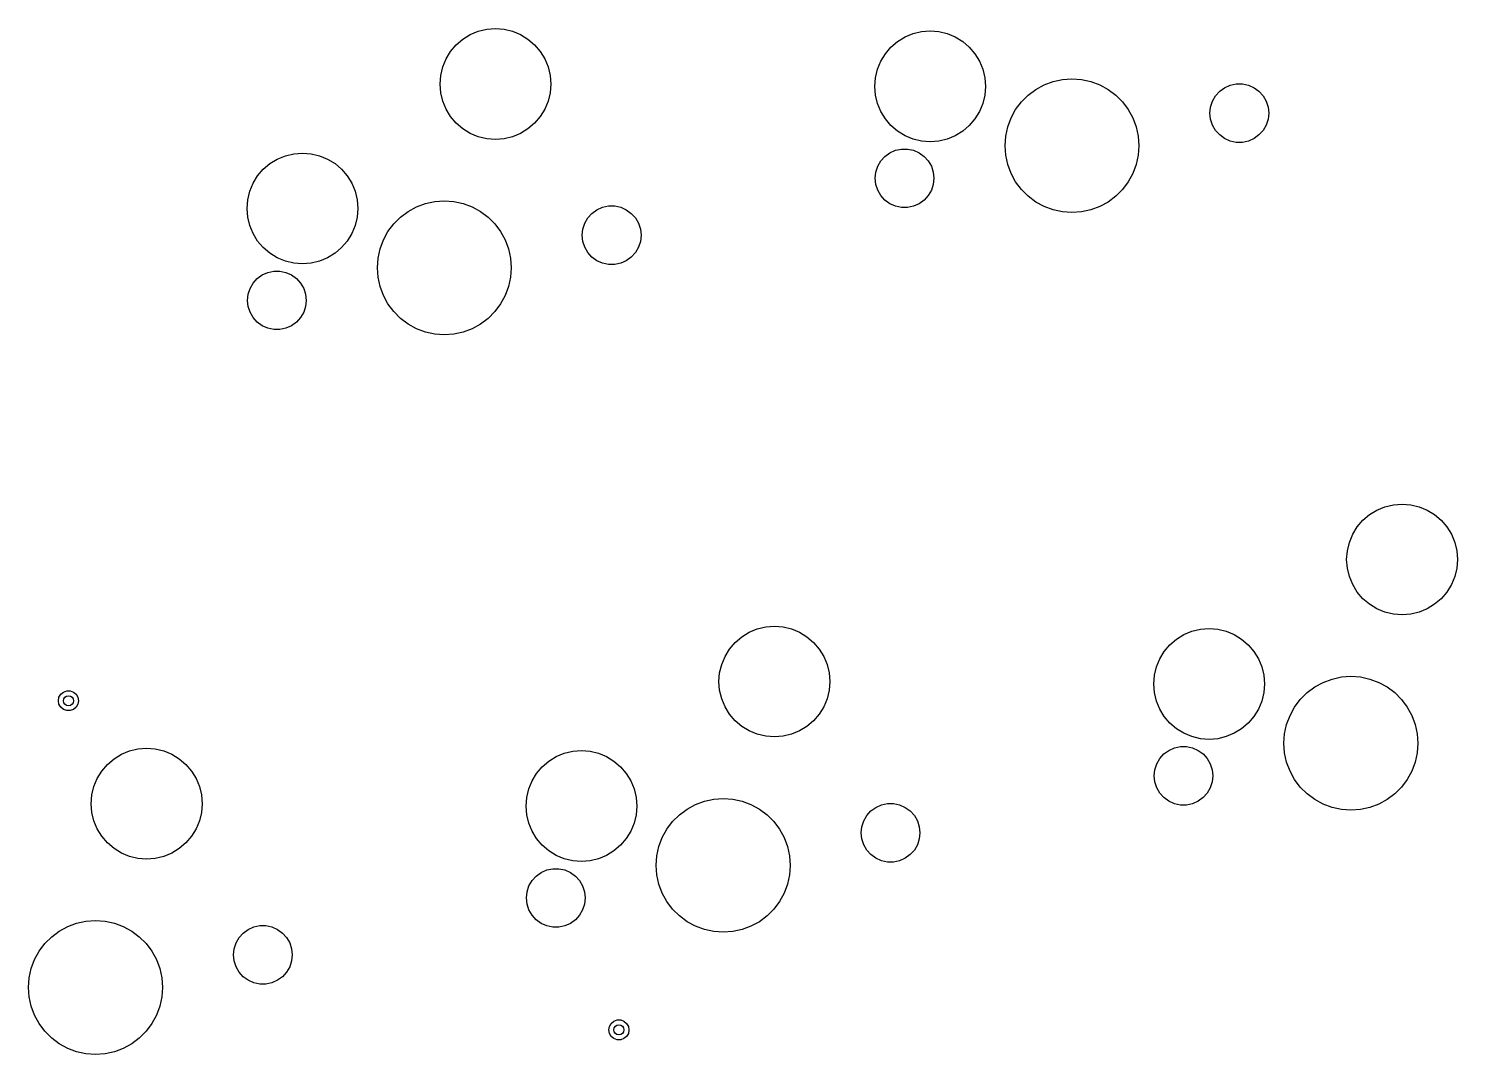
# Model space of a CAD drawing. Extents: x 101 to 518, y -308 to -134.
# Drawn here: x 303.42 to 345.99, y -244.03 to -213.48 of the extents above; entities that cross this region are included whole.
import ezdxf

# ---------------------------------------------------------------- set-up
doc = ezdxf.new("R2010")
doc.units = 0
doc.layers.add('BLACK', color=7, linetype='CONTINUOUS')

msp = doc.modelspace()

# ---------------------------------------------------------------- linework, layer by layer
at = {"layer": 'BLACK', "linetype": 'CONTINUOUS'}
for p, q in [((316.360298, -213.799904), (316.58106, -213.664621)), ((316.58106, -213.664621), (316.820266, -213.565539)), ((316.820266, -213.565539), (317.072027, -213.505096)), ((317.072027, -213.505096), (317.330144, -213.484782)), ((317.330144, -213.484782), (317.588261, -213.505096)), ((317.588261, -213.505096), (317.840022, -213.565539)), ((317.840022, -213.565539), (318.079228, -213.664621)), ((318.079228, -213.664621), (318.29999, -213.799904)), ((329.532381, -213.734679), (329.771587, -213.635597)), ((329.771587, -213.635597), (330.023348, -213.575154)), ((330.023348, -213.575154), (330.281465, -213.55484)), ((330.281465, -213.55484), (330.539582, -213.575154)), ((330.539582, -213.575154), (330.791343, -213.635597)), ((330.791343, -213.635597), (331.030549, -213.734679)), ((315.995266, -214.164936), (316.163418, -213.968056)), ((316.163418, -213.968056), (316.360298, -213.799904)), ((318.29999, -213.799904), (318.49687, -213.968056)), ((318.49687, -213.968056), (318.665022, -214.164936)), ((328.946587, -214.234994), (329.114739, -214.038114)), ((329.114739, -214.038114), (329.311619, -213.869962)), ((329.311619, -213.869962), (329.532381, -213.734679)), ((331.030549, -213.734679), (331.251311, -213.869962)), ((331.251311, -213.869962), (331.448191, -214.038114)), ((331.448191, -214.038114), (331.616343, -214.234994)), ((315.760901, -214.624904), (315.859983, -214.385698)), ((315.859983, -214.385698), (315.995266, -214.164936)), ((318.665022, -214.164936), (318.800305, -214.385698)), ((318.800305, -214.385698), (318.899387, -214.624904)), ((328.712222, -214.694962), (328.811304, -214.455756)), ((328.811304, -214.455756), (328.946587, -214.234994)), ((331.616343, -214.234994), (331.751626, -214.455756)), ((331.751626, -214.455756), (331.850708, -214.694962)), ((315.680144, -215.134782), (315.700458, -214.876665)), ((315.700458, -214.876665), (315.760901, -214.624904)), ((318.899387, -214.624904), (318.95983, -214.876665)), ((318.95983, -214.876665), (318.980144, -215.134782)), ((328.631465, -215.20484), (328.651779, -214.946723)), ((328.651779, -214.946723), (328.712222, -214.694962)), ((331.850708, -214.694962), (331.911151, -214.946723)), ((331.911151, -214.946723), (331.931465, -215.20484)), ((315.700458, -215.392899), (315.680144, -215.134782)), ((315.760901, -215.64466), (315.700458, -215.392899)), ((318.95983, -215.392899), (318.899387, -215.64466)), ((318.980144, -215.134782), (318.95983, -215.392899)), ((328.651779, -215.462957), (328.631465, -215.20484)), ((331.931465, -215.20484), (331.911151, -215.462957)), ((333.200392, -215.464302), (333.428135, -215.293816)), ((333.428135, -215.293816), (333.677823, -215.157476)), ((333.677823, -215.157476), (333.944372, -215.058058)), ((333.944372, -215.058058), (334.222357, -214.997586)), ((334.222357, -214.997586), (334.506119, -214.977291)), ((334.506119, -214.977291), (334.789881, -214.997586)), ((334.789881, -214.997586), (335.067866, -215.058058)), ((335.067866, -215.058058), (335.334415, -215.157476)), ((335.334415, -215.157476), (335.584103, -215.293816)), ((335.584103, -215.293816), (335.811846, -215.464302)), ((338.784895, -215.487569), (338.907296, -215.351629)), ((338.907296, -215.351629), (339.055285, -215.244109)), ((339.055285, -215.244109), (339.222395, -215.169707)), ((339.222395, -215.169707), (339.401323, -215.131674)), ((339.401323, -215.131674), (339.584247, -215.131674)), ((339.584247, -215.131674), (339.763175, -215.169707)), ((339.763175, -215.169707), (339.930285, -215.244109)), ((339.930285, -215.244109), (340.078274, -215.351629)), ((340.078274, -215.351629), (340.200675, -215.487569)), ((315.859983, -215.883866), (315.760901, -215.64466)), ((318.899387, -215.64466), (318.800305, -215.883866)), ((328.712222, -215.714718), (328.651779, -215.462957)), ((328.811304, -215.953924), (328.712222, -215.714718)), ((331.850708, -215.714718), (331.751626, -215.953924)), ((331.911151, -215.462957), (331.850708, -215.714718)), ((332.828744, -215.893207), (332.99923, -215.665464)), ((332.99923, -215.665464), (333.200392, -215.464302)), ((335.811846, -215.464302), (336.013008, -215.665464)), ((336.013008, -215.665464), (336.183494, -215.893207)), ((338.636906, -215.819958), (338.693433, -215.645986)), ((338.693433, -215.645986), (338.784895, -215.487569)), ((340.200675, -215.487569), (340.292137, -215.645986)), ((340.292137, -215.645986), (340.348664, -215.819958)), ((315.995266, -216.104628), (315.859983, -215.883866)), ((316.163418, -216.301508), (315.995266, -216.104628)), ((318.665022, -216.104628), (318.49687, -216.301508)), ((318.800305, -215.883866), (318.665022, -216.104628)), ((328.946587, -216.174686), (328.811304, -215.953924)), ((329.114739, -216.371566), (328.946587, -216.174686)), ((331.616343, -216.174686), (331.448191, -216.371566)), ((331.751626, -215.953924), (331.616343, -216.174686)), ((332.592986, -216.409444), (332.692404, -216.142895)), ((332.692404, -216.142895), (332.828744, -215.893207)), ((336.183494, -215.893207), (336.319834, -216.142895)), ((336.319834, -216.142895), (336.419252, -216.409444)), ((338.617785, -216.001881), (338.636906, -215.819958)), ((338.636906, -216.183804), (338.617785, -216.001881)), ((338.693433, -216.357776), (338.636906, -216.183804)), ((340.348664, -216.183804), (340.292137, -216.357776)), ((340.348664, -215.819958), (340.367785, -216.001881)), ((340.367785, -216.001881), (340.348664, -216.183804)), ((316.360298, -216.46966), (316.163418, -216.301508)), ((316.58106, -216.604943), (316.360298, -216.46966)), ((316.820266, -216.704025), (316.58106, -216.604943)), ((318.079228, -216.604943), (317.840022, -216.704025)), ((318.29999, -216.46966), (318.079228, -216.604943)), ((318.49687, -216.301508), (318.29999, -216.46966)), ((329.311619, -216.539718), (329.114739, -216.371566)), ((329.532381, -216.675001), (329.311619, -216.539718)), ((331.251311, -216.539718), (331.030549, -216.675001)), ((331.448191, -216.371566), (331.251311, -216.539718)), ((332.532514, -216.687429), (332.592986, -216.409444)), ((336.419252, -216.409444), (336.479724, -216.687429)), ((338.784895, -216.516193), (338.693433, -216.357776)), ((338.907296, -216.652133), (338.784895, -216.516193)), ((339.055285, -216.759653), (338.907296, -216.652133)), ((340.078274, -216.652133), (339.930285, -216.759653)), ((340.200675, -216.516193), (340.078274, -216.652133)), ((340.292137, -216.357776), (340.200675, -216.516193)), ((317.072027, -216.764468), (316.820266, -216.704025)), ((317.330144, -216.784782), (317.072027, -216.764468)), ((317.588261, -216.764468), (317.330144, -216.784782)), ((317.840022, -216.704025), (317.588261, -216.764468)), ((329.249063, -217.108327), (329.427991, -217.070294)), ((329.427991, -217.070294), (329.610915, -217.070294)), ((329.771587, -216.774083), (329.532381, -216.675001)), ((329.610915, -217.070294), (329.789843, -217.108327)), ((330.023348, -216.834526), (329.771587, -216.774083)), ((330.281465, -216.85484), (330.023348, -216.834526)), ((330.539582, -216.834526), (330.281465, -216.85484)), ((330.791343, -216.774083), (330.539582, -216.834526)), ((331.030549, -216.675001), (330.791343, -216.774083)), ((332.512219, -216.971191), (332.532514, -216.687429)), ((332.532514, -217.254953), (332.512219, -216.971191)), ((336.479724, -216.687429), (336.500019, -216.971191)), ((336.500019, -216.971191), (336.479724, -217.254953)), ((339.222395, -216.834055), (339.055285, -216.759653)), ((339.401323, -216.872088), (339.222395, -216.834055)), ((339.584247, -216.872088), (339.401323, -216.872088)), ((339.763175, -216.834055), (339.584247, -216.872088)), ((339.930285, -216.759653), (339.763175, -216.834055)), ((310.414741, -217.673026), (310.611621, -217.504874)), ((310.611621, -217.504874), (310.832383, -217.369591)), ((310.832383, -217.369591), (311.071589, -217.270509)), ((311.071589, -217.270509), (311.32335, -217.210066)), ((311.32335, -217.210066), (311.581467, -217.189752)), ((311.581467, -217.189752), (311.839584, -217.210066)), ((311.839584, -217.210066), (312.091345, -217.270509)), ((312.091345, -217.270509), (312.330551, -217.369591)), ((312.330551, -217.369591), (312.551313, -217.504874)), ((312.551313, -217.504874), (312.748193, -217.673026)), ((328.720101, -217.584606), (328.811563, -217.426189)), ((328.811563, -217.426189), (328.933964, -217.290249)), ((328.933964, -217.290249), (329.081953, -217.182729)), ((329.081953, -217.182729), (329.249063, -217.108327)), ((329.789843, -217.108327), (329.956953, -217.182729)), ((329.956953, -217.182729), (330.104942, -217.290249)), ((330.104942, -217.290249), (330.227343, -217.426189)), ((330.227343, -217.426189), (330.318805, -217.584606)), ((332.592986, -217.532938), (332.532514, -217.254953)), ((336.479724, -217.254953), (336.419252, -217.532938)), ((310.111306, -218.090668), (310.246589, -217.869906)), ((310.246589, -217.869906), (310.414741, -217.673026)), ((312.748193, -217.673026), (312.916345, -217.869906)), ((312.916345, -217.869906), (313.051628, -218.090668)), ((328.644453, -217.940501), (328.663574, -217.758578)), ((328.663574, -218.122424), (328.644453, -217.940501)), ((328.663574, -217.758578), (328.720101, -217.584606)), ((330.318805, -217.584606), (330.375332, -217.758578)), ((330.375332, -217.758578), (330.394453, -217.940501)), ((330.394453, -217.940501), (330.375332, -218.122424)), ((332.692404, -217.799487), (332.592986, -217.532938)), ((332.828744, -218.049175), (332.692404, -217.799487)), ((336.319834, -217.799487), (336.183494, -218.049175)), ((336.419252, -217.532938), (336.319834, -217.799487)), ((309.951781, -218.581635), (310.012224, -218.329874)), ((310.012224, -218.329874), (310.111306, -218.090668)), ((313.051628, -218.090668), (313.15071, -218.329874)), ((313.15071, -218.329874), (313.211153, -218.581635)), ((328.720101, -218.296396), (328.663574, -218.122424)), ((328.811563, -218.454813), (328.720101, -218.296396)), ((330.318805, -218.296396), (330.227343, -218.454813)), ((330.375332, -218.122424), (330.318805, -218.296396)), ((332.99923, -218.276918), (332.828744, -218.049175)), ((333.200392, -218.47808), (332.99923, -218.276918)), ((336.013008, -218.276918), (335.811846, -218.47808)), ((336.183494, -218.049175), (336.013008, -218.276918)), ((309.931467, -218.839752), (309.951781, -218.581635)), ((313.211153, -218.581635), (313.231467, -218.839752)), ((314.728137, -218.928728), (314.977825, -218.792388)), ((314.977825, -218.792388), (315.244374, -218.69297)), ((315.244374, -218.69297), (315.522359, -218.632498)), ((315.522359, -218.632498), (315.806121, -218.612203)), ((315.806121, -218.612203), (316.089883, -218.632498)), ((316.089883, -218.632498), (316.367868, -218.69297)), ((316.367868, -218.69297), (316.634417, -218.792388)), ((316.634417, -218.792388), (316.884105, -218.928728)), ((320.522397, -218.804619), (320.701325, -218.766586)), ((320.701325, -218.766586), (320.884249, -218.766586)), ((320.884249, -218.766586), (321.063177, -218.804619)), ((328.933964, -218.590753), (328.811563, -218.454813)), ((329.081953, -218.698273), (328.933964, -218.590753)), ((329.249063, -218.772675), (329.081953, -218.698273)), ((329.427991, -218.810708), (329.249063, -218.772675)), ((329.789843, -218.772675), (329.610915, -218.810708)), ((329.956953, -218.698273), (329.789843, -218.772675)), ((330.104942, -218.590753), (329.956953, -218.698273)), ((330.227343, -218.454813), (330.104942, -218.590753)), ((333.428135, -218.648566), (333.200392, -218.47808)), ((333.677823, -218.784906), (333.428135, -218.648566)), ((333.944372, -218.884324), (333.677823, -218.784906)), ((335.334415, -218.784906), (335.067866, -218.884324)), ((335.584103, -218.648566), (335.334415, -218.784906)), ((335.811846, -218.47808), (335.584103, -218.648566)), ((309.951781, -219.097869), (309.931467, -218.839752)), ((310.012224, -219.34963), (309.951781, -219.097869)), ((313.211153, -219.097869), (313.15071, -219.34963)), ((313.231467, -218.839752), (313.211153, -219.097869)), ((314.299232, -219.300376), (314.500394, -219.099214)), ((314.500394, -219.099214), (314.728137, -218.928728)), ((316.884105, -218.928728), (317.111848, -219.099214)), ((317.111848, -219.099214), (317.31301, -219.300376)), ((319.993435, -219.280898), (320.084897, -219.122481)), ((320.084897, -219.122481), (320.207298, -218.986541)), ((320.207298, -218.986541), (320.355287, -218.879021)), ((320.355287, -218.879021), (320.522397, -218.804619)), ((321.063177, -218.804619), (321.230287, -218.879021)), ((321.230287, -218.879021), (321.378276, -218.986541)), ((321.378276, -218.986541), (321.500677, -219.122481)), ((321.500677, -219.122481), (321.592139, -219.280898)), ((329.610915, -218.810708), (329.427991, -218.810708)), ((334.222357, -218.944796), (333.944372, -218.884324)), ((334.506119, -218.965091), (334.222357, -218.944796)), ((334.789881, -218.944796), (334.506119, -218.965091)), ((335.067866, -218.884324), (334.789881, -218.944796)), ((310.111306, -219.588836), (310.012224, -219.34963)), ((310.246589, -219.809598), (310.111306, -219.588836)), ((313.051628, -219.588836), (312.916345, -219.809598)), ((313.15071, -219.34963), (313.051628, -219.588836)), ((313.992406, -219.777807), (314.128746, -219.528119)), ((314.128746, -219.528119), (314.299232, -219.300376)), ((317.31301, -219.300376), (317.483496, -219.528119)), ((317.483496, -219.528119), (317.619836, -219.777807)), ((319.917787, -219.636793), (319.936908, -219.45487)), ((319.936908, -219.818716), (319.917787, -219.636793)), ((319.936908, -219.45487), (319.993435, -219.280898)), ((321.592139, -219.280898), (321.648666, -219.45487)), ((321.648666, -219.45487), (321.667787, -219.636793)), ((321.667787, -219.636793), (321.648666, -219.818716)), ((310.414741, -220.006478), (310.246589, -219.809598)), ((310.611621, -220.17463), (310.414741, -220.006478)), ((312.748193, -220.006478), (312.551313, -220.17463)), ((312.916345, -219.809598), (312.748193, -220.006478)), ((313.832516, -220.322341), (313.892988, -220.044356)), ((313.892988, -220.044356), (313.992406, -219.777807)), ((317.619836, -219.777807), (317.719254, -220.044356)), ((317.719254, -220.044356), (317.779726, -220.322341)), ((319.993435, -219.992688), (319.936908, -219.818716)), ((320.084897, -220.151105), (319.993435, -219.992688)), ((321.592139, -219.992688), (321.500677, -220.151105)), ((321.648666, -219.818716), (321.592139, -219.992688)), ((310.832383, -220.309913), (310.611621, -220.17463)), ((311.071589, -220.408995), (310.832383, -220.309913)), ((311.32335, -220.469438), (311.071589, -220.408995)), ((311.581467, -220.489752), (311.32335, -220.469438)), ((311.839584, -220.469438), (311.581467, -220.489752)), ((312.091345, -220.408995), (311.839584, -220.469438)), ((312.330551, -220.309913), (312.091345, -220.408995)), ((312.551313, -220.17463), (312.330551, -220.309913)), ((313.812221, -220.606103), (313.832516, -220.322341)), ((317.779726, -220.322341), (317.800021, -220.606103)), ((320.207298, -220.287045), (320.084897, -220.151105)), ((320.355287, -220.394565), (320.207298, -220.287045)), ((320.522397, -220.468967), (320.355287, -220.394565)), ((320.701325, -220.507), (320.522397, -220.468967)), ((321.063177, -220.468967), (320.884249, -220.507)), ((321.230287, -220.394565), (321.063177, -220.468967)), ((321.378276, -220.287045), (321.230287, -220.394565)), ((321.500677, -220.151105), (321.378276, -220.287045)), ((310.111565, -221.061101), (310.233966, -220.925161)), ((310.233966, -220.925161), (310.381955, -220.817641)), ((310.381955, -220.817641), (310.549065, -220.743239)), ((310.549065, -220.743239), (310.727993, -220.705206)), ((310.727993, -220.705206), (310.910917, -220.705206)), ((310.910917, -220.705206), (311.089845, -220.743239)), ((311.089845, -220.743239), (311.256955, -220.817641)), ((311.256955, -220.817641), (311.404944, -220.925161)), ((311.404944, -220.925161), (311.527345, -221.061101)), ((313.832516, -220.889865), (313.812221, -220.606103)), ((313.892988, -221.16785), (313.832516, -220.889865)), ((317.779726, -220.889865), (317.719254, -221.16785)), ((317.800021, -220.606103), (317.779726, -220.889865)), ((320.884249, -220.507), (320.701325, -220.507)), ((309.963576, -221.39349), (310.020103, -221.219518)), ((310.020103, -221.219518), (310.111565, -221.061101)), ((311.527345, -221.061101), (311.618807, -221.219518)), ((311.618807, -221.219518), (311.675334, -221.39349)), ((313.992406, -221.434399), (313.892988, -221.16785)), ((317.719254, -221.16785), (317.619836, -221.434399)), ((309.944455, -221.575413), (309.963576, -221.39349)), ((309.963576, -221.757336), (309.944455, -221.575413)), ((310.020103, -221.931308), (309.963576, -221.757336)), ((311.675334, -221.757336), (311.618807, -221.931308)), ((311.675334, -221.39349), (311.694455, -221.575413)), ((311.694455, -221.575413), (311.675334, -221.757336)), ((314.128746, -221.684087), (313.992406, -221.434399)), ((314.299232, -221.91183), (314.128746, -221.684087)), ((317.483496, -221.684087), (317.31301, -221.91183)), ((317.619836, -221.434399), (317.483496, -221.684087)), ((310.111565, -222.089725), (310.020103, -221.931308)), ((310.233966, -222.225665), (310.111565, -222.089725)), ((311.527345, -222.089725), (311.404944, -222.225665)), ((311.618807, -221.931308), (311.527345, -222.089725)), ((314.500394, -222.112992), (314.299232, -221.91183)), ((314.728137, -222.283478), (314.500394, -222.112992)), ((317.111848, -222.112992), (316.884105, -222.283478)), ((317.31301, -221.91183), (317.111848, -222.112992)), ((310.381955, -222.333185), (310.233966, -222.225665)), ((310.549065, -222.407587), (310.381955, -222.333185)), ((310.727993, -222.44562), (310.549065, -222.407587)), ((310.910917, -222.44562), (310.727993, -222.44562)), ((311.089845, -222.407587), (310.910917, -222.44562)), ((311.256955, -222.333185), (311.089845, -222.407587)), ((311.404944, -222.225665), (311.256955, -222.333185)), ((314.977825, -222.419818), (314.728137, -222.283478)), ((315.244374, -222.519236), (314.977825, -222.419818)), ((315.522359, -222.579708), (315.244374, -222.519236)), ((315.806121, -222.600003), (315.522359, -222.579708)), ((316.089883, -222.579708), (315.806121, -222.600003)), ((316.367868, -222.519236), (316.089883, -222.579708)), ((316.634417, -222.419818), (316.367868, -222.519236)), ((316.884105, -222.283478), (316.634417, -222.419818)), ((343.590968, -227.820979), (343.830174, -227.721897)), ((343.830174, -227.721897), (344.081935, -227.661454)), ((344.081935, -227.661454), (344.340052, -227.64114)), ((344.340052, -227.64114), (344.598169, -227.661454)), ((344.598169, -227.661454), (344.84993, -227.721897)), ((344.84993, -227.721897), (345.089136, -227.820979)), ((343.005174, -228.321294), (343.173326, -228.124414)), ((343.173326, -228.124414), (343.370206, -227.956262)), ((343.370206, -227.956262), (343.590968, -227.820979)), ((345.089136, -227.820979), (345.309898, -227.956262)), ((345.309898, -227.956262), (345.506778, -228.124414)), ((345.506778, -228.124414), (345.67493, -228.321294)), ((342.770809, -228.781262), (342.869891, -228.542056)), ((342.869891, -228.542056), (343.005174, -228.321294)), ((345.67493, -228.321294), (345.810213, -228.542056)), ((345.810213, -228.542056), (345.909295, -228.781262)), ((342.710366, -229.033023), (342.770809, -228.781262)), ((345.909295, -228.781262), (345.969738, -229.033023)), ((342.690052, -229.29114), (342.710366, -229.033023)), ((342.710366, -229.549257), (342.690052, -229.29114)), ((345.969738, -229.033023), (345.990052, -229.29114)), ((345.990052, -229.29114), (345.969738, -229.549257)), ((342.770809, -229.801018), (342.710366, -229.549257)), ((342.869891, -230.040224), (342.770809, -229.801018)), ((345.909295, -229.801018), (345.810213, -230.040224)), ((345.969738, -229.549257), (345.909295, -229.801018)), ((343.005174, -230.260986), (342.869891, -230.040224)), ((343.173326, -230.457866), (343.005174, -230.260986)), ((345.67493, -230.260986), (345.506778, -230.457866)), ((345.810213, -230.040224), (345.67493, -230.260986)), ((343.370206, -230.626018), (343.173326, -230.457866)), ((343.590968, -230.761301), (343.370206, -230.626018)), ((345.309898, -230.626018), (345.089136, -230.761301)), ((345.506778, -230.457866), (345.309898, -230.626018)), ((343.830174, -230.860383), (343.590968, -230.761301)), ((344.081935, -230.920826), (343.830174, -230.860383)), ((344.340052, -230.94114), (344.081935, -230.920826)), ((344.598169, -230.920826), (344.340052, -230.94114)), ((344.84993, -230.860383), (344.598169, -230.920826)), ((345.089136, -230.761301), (344.84993, -230.860383)), ((324.670209, -231.591174), (324.890971, -231.455891)), ((324.890971, -231.455891), (325.130177, -231.356809)), ((325.130177, -231.356809), (325.381938, -231.296366)), ((325.381938, -231.296366), (325.640055, -231.276052)), ((325.640055, -231.276052), (325.898172, -231.296366)), ((325.898172, -231.296366), (326.149933, -231.356809)), ((326.149933, -231.356809), (326.389139, -231.455891)), ((326.389139, -231.455891), (326.609901, -231.591174)), ((337.621529, -231.661232), (337.842291, -231.525949)), ((337.842291, -231.525949), (338.081497, -231.426867)), ((338.081497, -231.426867), (338.333258, -231.366424)), ((338.333258, -231.366424), (338.591375, -231.34611)), ((338.591375, -231.34611), (338.849492, -231.366424)), ((338.849492, -231.366424), (339.101253, -231.426867)), ((339.101253, -231.426867), (339.340459, -231.525949)), ((339.340459, -231.525949), (339.561221, -231.661232)), ((324.169894, -232.176968), (324.305177, -231.956206)), ((324.305177, -231.956206), (324.473329, -231.759326)), ((324.473329, -231.759326), (324.670209, -231.591174)), ((326.609901, -231.591174), (326.806781, -231.759326)), ((326.806781, -231.759326), (326.974933, -231.956206)), ((326.974933, -231.956206), (327.110216, -232.176968)), ((337.256497, -232.026264), (337.424649, -231.829384)), ((337.424649, -231.829384), (337.621529, -231.661232)), ((339.561221, -231.661232), (339.758101, -231.829384)), ((339.758101, -231.829384), (339.926253, -232.026264)), ((324.010369, -232.667935), (324.070812, -232.416174)), ((324.070812, -232.416174), (324.169894, -232.176968)), ((327.110216, -232.176968), (327.209298, -232.416174)), ((327.209298, -232.416174), (327.269741, -232.667935)), ((337.022132, -232.486232), (337.121214, -232.247026)), ((337.121214, -232.247026), (337.256497, -232.026264)), ((339.926253, -232.026264), (340.061536, -232.247026)), ((340.061536, -232.247026), (340.160618, -232.486232)), ((323.990055, -232.926052), (324.010369, -232.667935)), ((327.269741, -232.667935), (327.290055, -232.926052)), ((336.941375, -232.99611), (336.961689, -232.737993)), ((336.961689, -232.737993), (337.022132, -232.486232)), ((340.160618, -232.486232), (340.221061, -232.737993)), ((340.221061, -232.737993), (340.241375, -232.99611)), ((342.254282, -232.849328), (342.532267, -232.788856)), ((342.532267, -232.788856), (342.816029, -232.768561)), ((342.816029, -232.768561), (343.099791, -232.788856)), ((343.099791, -232.788856), (343.377776, -232.849328)), ((304.379927, -233.303475), (304.45974, -233.236503)), ((304.45974, -233.236503), (304.557646, -233.200869)), ((304.557646, -233.200869), (304.661834, -233.200869)), ((304.661834, -233.200869), (304.75974, -233.236503)), ((304.75974, -233.236503), (304.839553, -233.303475)), ((324.010369, -233.184169), (323.990055, -232.926052)), ((324.070812, -233.43593), (324.010369, -233.184169)), ((327.269741, -233.184169), (327.209298, -233.43593)), ((327.290055, -232.926052), (327.269741, -233.184169)), ((336.961689, -233.254227), (336.941375, -232.99611)), ((337.022132, -233.505988), (336.961689, -233.254227)), ((340.221061, -233.254227), (340.160618, -233.505988)), ((340.241375, -232.99611), (340.221061, -233.254227)), ((341.30914, -233.456734), (341.510302, -233.255572)), ((341.510302, -233.255572), (341.738045, -233.085086)), ((341.738045, -233.085086), (341.987733, -232.948746)), ((341.987733, -232.948746), (342.254282, -232.849328)), ((343.377776, -232.849328), (343.644325, -232.948746)), ((343.644325, -232.948746), (343.894013, -233.085086)), ((343.894013, -233.085086), (344.121756, -233.255572)), ((344.121756, -233.255572), (344.322918, -233.456734)), ((304.30974, -233.496311), (304.327832, -233.393705)), ((304.327832, -233.598917), (304.30974, -233.496311)), ((304.327832, -233.393705), (304.379927, -233.303475)), ((304.379927, -233.689147), (304.327832, -233.598917)), ((304.45974, -233.756119), (304.379927, -233.689147)), ((304.839553, -233.689147), (304.75974, -233.756119)), ((304.839553, -233.303475), (304.891648, -233.393705)), ((304.891648, -233.598917), (304.839553, -233.689147)), ((304.891648, -233.393705), (304.90974, -233.496311)), ((304.90974, -233.496311), (304.891648, -233.598917)), ((324.169894, -233.675136), (324.070812, -233.43593)), ((324.305177, -233.895898), (324.169894, -233.675136)), ((327.110216, -233.675136), (326.974933, -233.895898)), ((327.209298, -233.43593), (327.110216, -233.675136)), ((337.121214, -233.745194), (337.022132, -233.505988)), ((340.160618, -233.505988), (340.061536, -233.745194)), ((341.002314, -233.934165), (341.138654, -233.684477)), ((341.138654, -233.684477), (341.30914, -233.456734)), ((344.322918, -233.456734), (344.493404, -233.684477)), ((344.493404, -233.684477), (344.629744, -233.934165)), ((304.557646, -233.791753), (304.45974, -233.756119)), ((304.661834, -233.791753), (304.557646, -233.791753)), ((304.75974, -233.756119), (304.661834, -233.791753)), ((324.473329, -234.092778), (324.305177, -233.895898)), ((324.670209, -234.26093), (324.473329, -234.092778)), ((326.806781, -234.092778), (326.609901, -234.26093)), ((326.974933, -233.895898), (326.806781, -234.092778)), ((337.256497, -233.965956), (337.121214, -233.745194)), ((337.424649, -234.162836), (337.256497, -233.965956)), ((339.926253, -233.965956), (339.758101, -234.162836)), ((340.061536, -233.745194), (339.926253, -233.965956)), ((340.902896, -234.200714), (341.002314, -233.934165)), ((344.629744, -233.934165), (344.729162, -234.200714)), ((324.890971, -234.396213), (324.670209, -234.26093)), ((325.130177, -234.495295), (324.890971, -234.396213)), ((325.381938, -234.555738), (325.130177, -234.495295)), ((326.149933, -234.495295), (325.898172, -234.555738)), ((326.389139, -234.396213), (326.149933, -234.495295)), ((326.609901, -234.26093), (326.389139, -234.396213)), ((337.621529, -234.330988), (337.424649, -234.162836)), ((337.842291, -234.466271), (337.621529, -234.330988)), ((338.081497, -234.565353), (337.842291, -234.466271)), ((339.340459, -234.466271), (339.101253, -234.565353)), ((339.561221, -234.330988), (339.340459, -234.466271)), ((339.758101, -234.162836), (339.561221, -234.330988)), ((340.822129, -234.762461), (340.842424, -234.478699)), ((340.842424, -234.478699), (340.902896, -234.200714)), ((344.729162, -234.200714), (344.789634, -234.478699)), ((344.789634, -234.478699), (344.809929, -234.762461)), ((306.430179, -234.99172), (306.68194, -234.931277)), ((306.68194, -234.931277), (306.940057, -234.910963)), ((306.940057, -234.910963), (307.198174, -234.931277)), ((307.198174, -234.931277), (307.449935, -234.99172)), ((325.640055, -234.576052), (325.381938, -234.555738)), ((325.898172, -234.555738), (325.640055, -234.576052)), ((337.243874, -235.081519), (337.391863, -234.973999)), ((337.391863, -234.973999), (337.558973, -234.899597)), ((337.558973, -234.899597), (337.737901, -234.861564)), ((337.737901, -234.861564), (337.920825, -234.861564)), ((337.920825, -234.861564), (338.099753, -234.899597)), ((338.333258, -234.625796), (338.081497, -234.565353)), ((338.099753, -234.899597), (338.266863, -234.973999)), ((338.266863, -234.973999), (338.414852, -235.081519)), ((338.591375, -234.64611), (338.333258, -234.625796)), ((338.849492, -234.625796), (338.591375, -234.64611)), ((339.101253, -234.565353), (338.849492, -234.625796)), ((340.842424, -235.046223), (340.822129, -234.762461)), ((344.809929, -234.762461), (344.789634, -235.046223)), ((305.605179, -235.591117), (305.773331, -235.394237)), ((305.773331, -235.394237), (305.970211, -235.226085)), ((305.970211, -235.226085), (306.190973, -235.090802)), ((306.190973, -235.090802), (306.430179, -234.99172)), ((307.449935, -234.99172), (307.689141, -235.090802)), ((307.689141, -235.090802), (307.909903, -235.226085)), ((307.909903, -235.226085), (308.106783, -235.394237)), ((308.106783, -235.394237), (308.274935, -235.591117)), ((318.724652, -235.464296), (318.921532, -235.296144)), ((318.921532, -235.296144), (319.142294, -235.160861)), ((319.142294, -235.160861), (319.3815, -235.061779)), ((319.3815, -235.061779), (319.633261, -235.001336)), ((319.633261, -235.001336), (319.891378, -234.981022)), ((319.891378, -234.981022), (320.149495, -235.001336)), ((320.149495, -235.001336), (320.401256, -235.061779)), ((320.401256, -235.061779), (320.640462, -235.160861)), ((320.640462, -235.160861), (320.861224, -235.296144)), ((320.861224, -235.296144), (321.058104, -235.464296)), ((336.973484, -235.549848), (337.030011, -235.375876)), ((337.030011, -235.375876), (337.121473, -235.217459)), ((337.121473, -235.217459), (337.243874, -235.081519)), ((338.414852, -235.081519), (338.537253, -235.217459)), ((338.537253, -235.217459), (338.628715, -235.375876)), ((338.628715, -235.375876), (338.685242, -235.549848)), ((340.902896, -235.324208), (340.842424, -235.046223)), ((341.002314, -235.590757), (340.902896, -235.324208)), ((344.729162, -235.324208), (344.629744, -235.590757)), ((344.789634, -235.046223), (344.729162, -235.324208)), ((305.370814, -236.051085), (305.469896, -235.811879)), ((305.469896, -235.811879), (305.605179, -235.591117)), ((308.274935, -235.591117), (308.410218, -235.811879)), ((308.410218, -235.811879), (308.5093, -236.051085)), ((318.421217, -235.881938), (318.5565, -235.661176)), ((318.5565, -235.661176), (318.724652, -235.464296)), ((321.058104, -235.464296), (321.226256, -235.661176)), ((321.226256, -235.661176), (321.361539, -235.881938)), ((336.954363, -235.731771), (336.973484, -235.549848)), ((336.973484, -235.913694), (336.954363, -235.731771)), ((338.685242, -235.549848), (338.704363, -235.731771)), ((338.704363, -235.731771), (338.685242, -235.913694)), ((341.138654, -235.840445), (341.002314, -235.590757)), ((344.629744, -235.590757), (344.493404, -235.840445)), ((305.310371, -236.302846), (305.370814, -236.051085)), ((308.5093, -236.051085), (308.569743, -236.302846)), ((318.261692, -236.372905), (318.322135, -236.121144)), ((318.322135, -236.121144), (318.421217, -235.881938)), ((321.361539, -235.881938), (321.460621, -236.121144)), ((321.460621, -236.121144), (321.521064, -236.372905)), ((337.030011, -236.087666), (336.973484, -235.913694)), ((337.121473, -236.246083), (337.030011, -236.087666)), ((337.243874, -236.382023), (337.121473, -236.246083)), ((338.537253, -236.246083), (338.414852, -236.382023)), ((338.628715, -236.087666), (338.537253, -236.246083)), ((338.685242, -235.913694), (338.628715, -236.087666)), ((341.30914, -236.068188), (341.138654, -235.840445)), ((341.510302, -236.26935), (341.30914, -236.068188)), ((344.322918, -236.068188), (344.121756, -236.26935)), ((344.493404, -235.840445), (344.322918, -236.068188)), ((305.290057, -236.560963), (305.310371, -236.302846)), ((305.310371, -236.81908), (305.290057, -236.560963)), ((308.569743, -236.302846), (308.590057, -236.560963)), ((308.590057, -236.560963), (308.569743, -236.81908)), ((318.241378, -236.631022), (318.261692, -236.372905)), ((318.261692, -236.889139), (318.241378, -236.631022)), ((321.521064, -236.372905), (321.541378, -236.631022)), ((321.541378, -236.631022), (321.521064, -236.889139)), ((323.038048, -236.719998), (323.287736, -236.583658)), ((323.287736, -236.583658), (323.554285, -236.48424)), ((323.554285, -236.48424), (323.83227, -236.423768)), ((323.83227, -236.423768), (324.116032, -236.403473)), ((324.116032, -236.403473), (324.399794, -236.423768)), ((324.399794, -236.423768), (324.677779, -236.48424)), ((324.677779, -236.48424), (324.944328, -236.583658)), ((324.944328, -236.583658), (325.194016, -236.719998)), ((328.517209, -236.777811), (328.665198, -236.670291)), ((328.665198, -236.670291), (328.832308, -236.595889)), ((328.832308, -236.595889), (329.011236, -236.557856)), ((329.011236, -236.557856), (329.19416, -236.557856)), ((329.19416, -236.557856), (329.373088, -236.595889)), ((329.373088, -236.595889), (329.540198, -236.670291)), ((329.540198, -236.670291), (329.688187, -236.777811)), ((337.391863, -236.489543), (337.243874, -236.382023)), ((337.558973, -236.563945), (337.391863, -236.489543)), ((337.737901, -236.601978), (337.558973, -236.563945)), ((337.920825, -236.601978), (337.737901, -236.601978)), ((338.099753, -236.563945), (337.920825, -236.601978)), ((338.266863, -236.489543), (338.099753, -236.563945)), ((338.414852, -236.382023), (338.266863, -236.489543)), ((341.738045, -236.439836), (341.510302, -236.26935)), ((341.987733, -236.576176), (341.738045, -236.439836)), ((342.254282, -236.675594), (341.987733, -236.576176)), ((342.532267, -236.736066), (342.254282, -236.675594)), ((343.377776, -236.675594), (343.099791, -236.736066)), ((343.644325, -236.576176), (343.377776, -236.675594)), ((343.894013, -236.439836), (343.644325, -236.576176)), ((344.121756, -236.26935), (343.894013, -236.439836)), ((305.370814, -237.070841), (305.310371, -236.81908)), ((305.469896, -237.310047), (305.370814, -237.070841)), ((308.5093, -237.070841), (308.410218, -237.310047)), ((308.569743, -236.81908), (308.5093, -237.070841)), ((318.322135, -237.1409), (318.261692, -236.889139)), ((321.521064, -236.889139), (321.460621, -237.1409)), ((322.438657, -237.319389), (322.609143, -237.091646)), ((322.609143, -237.091646), (322.810305, -236.890484)), ((322.810305, -236.890484), (323.038048, -236.719998)), ((325.194016, -236.719998), (325.421759, -236.890484)), ((325.421759, -236.890484), (325.622921, -237.091646)), ((325.622921, -237.091646), (325.793407, -237.319389)), ((328.246819, -237.24614), (328.303346, -237.072168)), ((328.303346, -237.072168), (328.394808, -236.913751)), ((328.394808, -236.913751), (328.517209, -236.777811)), ((329.688187, -236.777811), (329.810588, -236.913751)), ((329.810588, -236.913751), (329.90205, -237.072168)), ((329.90205, -237.072168), (329.958577, -237.24614)), ((342.816029, -236.756361), (342.532267, -236.736066)), ((343.099791, -236.736066), (342.816029, -236.756361)), ((305.605179, -237.530809), (305.469896, -237.310047)), ((308.410218, -237.310047), (308.274935, -237.530809)), ((318.421217, -237.380106), (318.322135, -237.1409)), ((318.5565, -237.600868), (318.421217, -237.380106)), ((321.361539, -237.380106), (321.226256, -237.600868)), ((321.460621, -237.1409), (321.361539, -237.380106)), ((322.302317, -237.569077), (322.438657, -237.319389)), ((325.793407, -237.319389), (325.929747, -237.569077)), ((328.227698, -237.428063), (328.246819, -237.24614)), ((328.246819, -237.609986), (328.227698, -237.428063)), ((329.958577, -237.24614), (329.977698, -237.428063)), ((329.977698, -237.428063), (329.958577, -237.609986)), ((305.773331, -237.727689), (305.605179, -237.530809)), ((305.970211, -237.895841), (305.773331, -237.727689)), ((306.190973, -238.031124), (305.970211, -237.895841)), ((307.909903, -237.895841), (307.689141, -238.031124)), ((308.106783, -237.727689), (307.909903, -237.895841)), ((308.274935, -237.530809), (308.106783, -237.727689)), ((318.724652, -237.797748), (318.5565, -237.600868)), ((318.921532, -237.9659), (318.724652, -237.797748)), ((321.058104, -237.797748), (320.861224, -237.9659)), ((321.226256, -237.600868), (321.058104, -237.797748)), ((322.142427, -238.113611), (322.202899, -237.835626)), ((322.202899, -237.835626), (322.302317, -237.569077)), ((325.929747, -237.569077), (326.029165, -237.835626)), ((326.029165, -237.835626), (326.089637, -238.113611)), ((328.303346, -237.783958), (328.246819, -237.609986)), ((328.394808, -237.942375), (328.303346, -237.783958)), ((328.517209, -238.078315), (328.394808, -237.942375)), ((329.810588, -237.942375), (329.688187, -238.078315)), ((329.90205, -237.783958), (329.810588, -237.942375)), ((329.958577, -237.609986), (329.90205, -237.783958)), ((306.430179, -238.130206), (306.190973, -238.031124)), ((306.68194, -238.190649), (306.430179, -238.130206)), ((306.940057, -238.210963), (306.68194, -238.190649)), ((307.198174, -238.190649), (306.940057, -238.210963)), ((307.449935, -238.130206), (307.198174, -238.190649)), ((307.689141, -238.031124), (307.449935, -238.130206)), ((319.142294, -238.101183), (318.921532, -237.9659)), ((319.3815, -238.200265), (319.142294, -238.101183)), ((319.633261, -238.260708), (319.3815, -238.200265)), ((319.891378, -238.281022), (319.633261, -238.260708)), ((320.149495, -238.260708), (319.891378, -238.281022)), ((320.401256, -238.200265), (320.149495, -238.260708)), ((320.640462, -238.101183), (320.401256, -238.200265)), ((320.861224, -237.9659), (320.640462, -238.101183)), ((322.122132, -238.397373), (322.142427, -238.113611)), ((326.089637, -238.113611), (326.109932, -238.397373)), ((328.665198, -238.185835), (328.517209, -238.078315)), ((328.832308, -238.260237), (328.665198, -238.185835)), ((329.011236, -238.29827), (328.832308, -238.260237)), ((329.19416, -238.29827), (329.011236, -238.29827)), ((329.373088, -238.260237), (329.19416, -238.29827)), ((329.540198, -238.185835), (329.373088, -238.260237)), ((329.688187, -238.078315), (329.540198, -238.185835)), ((318.421476, -238.852371), (318.543877, -238.716431)), ((318.543877, -238.716431), (318.691866, -238.608911)), ((318.691866, -238.608911), (318.858976, -238.534509)), ((318.858976, -238.534509), (319.037904, -238.496476)), ((319.037904, -238.496476), (319.220828, -238.496476)), ((319.220828, -238.496476), (319.399756, -238.534509)), ((319.399756, -238.534509), (319.566866, -238.608911)), ((319.566866, -238.608911), (319.714855, -238.716431)), ((319.714855, -238.716431), (319.837256, -238.852371)), ((322.142427, -238.681135), (322.122132, -238.397373)), ((322.202899, -238.95912), (322.142427, -238.681135)), ((326.089637, -238.681135), (326.029165, -238.95912)), ((326.109932, -238.397373), (326.089637, -238.681135)), ((318.254366, -239.366683), (318.273487, -239.18476)), ((318.273487, -239.18476), (318.330014, -239.010788)), ((318.330014, -239.010788), (318.421476, -238.852371)), ((319.837256, -238.852371), (319.928718, -239.010788)), ((319.928718, -239.010788), (319.985245, -239.18476)), ((319.985245, -239.18476), (320.004366, -239.366683)), ((322.302317, -239.225669), (322.202899, -238.95912)), ((322.438657, -239.475357), (322.302317, -239.225669)), ((325.929747, -239.225669), (325.793407, -239.475357)), ((326.029165, -238.95912), (325.929747, -239.225669)), ((318.273487, -239.548606), (318.254366, -239.366683)), ((318.330014, -239.722578), (318.273487, -239.548606)), ((319.985245, -239.548606), (319.928718, -239.722578)), ((320.004366, -239.366683), (319.985245, -239.548606)), ((322.609143, -239.7031), (322.438657, -239.475357)), ((325.793407, -239.475357), (325.622921, -239.7031)), ((304.854287, -240.119151), (305.132272, -240.058679)), ((305.132272, -240.058679), (305.416034, -240.038384)), ((305.416034, -240.038384), (305.699796, -240.058679)), ((305.699796, -240.058679), (305.977781, -240.119151)), ((318.421476, -239.880995), (318.330014, -239.722578)), ((318.543877, -240.016935), (318.421476, -239.880995)), ((318.691866, -240.124455), (318.543877, -240.016935)), ((319.714855, -240.016935), (319.566866, -240.124455)), ((319.837256, -239.880995), (319.714855, -240.016935)), ((319.928718, -239.722578), (319.837256, -239.880995)), ((322.810305, -239.904262), (322.609143, -239.7031)), ((323.038048, -240.074748), (322.810305, -239.904262)), ((323.287736, -240.211088), (323.038048, -240.074748)), ((325.194016, -240.074748), (324.944328, -240.211088)), ((325.421759, -239.904262), (325.194016, -240.074748)), ((325.622921, -239.7031), (325.421759, -239.904262)), ((304.110307, -240.525395), (304.33805, -240.354909)), ((304.33805, -240.354909), (304.587738, -240.218569)), ((304.587738, -240.218569), (304.854287, -240.119151)), ((305.977781, -240.119151), (306.24433, -240.218569)), ((306.24433, -240.218569), (306.494018, -240.354909)), ((306.494018, -240.354909), (306.721761, -240.525395)), ((309.69481, -240.548662), (309.817211, -240.412722)), ((309.817211, -240.412722), (309.9652, -240.305202)), ((309.9652, -240.305202), (310.13231, -240.2308)), ((310.13231, -240.2308), (310.311238, -240.192767)), ((310.311238, -240.192767), (310.494162, -240.192767)), ((310.494162, -240.192767), (310.67309, -240.2308)), ((310.67309, -240.2308), (310.8402, -240.305202)), ((310.8402, -240.305202), (310.988189, -240.412722)), ((310.988189, -240.412722), (311.11059, -240.548662)), ((318.858976, -240.198857), (318.691866, -240.124455)), ((319.037904, -240.23689), (318.858976, -240.198857)), ((319.220828, -240.23689), (319.037904, -240.23689)), ((319.399756, -240.198857), (319.220828, -240.23689)), ((319.566866, -240.124455), (319.399756, -240.198857)), ((323.554285, -240.310506), (323.287736, -240.211088)), ((323.83227, -240.370978), (323.554285, -240.310506)), ((324.116032, -240.391273), (323.83227, -240.370978)), ((324.399794, -240.370978), (324.116032, -240.391273)), ((324.677779, -240.310506), (324.399794, -240.370978)), ((324.944328, -240.211088), (324.677779, -240.310506)), ((303.738659, -240.9543), (303.909145, -240.726557)), ((303.909145, -240.726557), (304.110307, -240.525395)), ((306.721761, -240.525395), (306.922923, -240.726557)), ((306.922923, -240.726557), (307.093409, -240.9543)), ((309.5277, -241.062974), (309.546821, -240.881051)), ((309.546821, -240.881051), (309.603348, -240.707079)), ((309.603348, -240.707079), (309.69481, -240.548662)), ((311.11059, -240.548662), (311.202052, -240.707079)), ((311.202052, -240.707079), (311.258579, -240.881051)), ((311.258579, -240.881051), (311.2777, -241.062974)), ((303.502901, -241.470537), (303.602319, -241.203988)), ((303.602319, -241.203988), (303.738659, -240.9543)), ((307.093409, -240.9543), (307.229749, -241.203988)), ((307.229749, -241.203988), (307.329167, -241.470537)), ((309.546821, -241.244897), (309.5277, -241.062974)), ((309.603348, -241.418869), (309.546821, -241.244897)), ((311.258579, -241.244897), (311.202052, -241.418869)), ((311.2777, -241.062974), (311.258579, -241.244897)), ((303.422134, -242.032284), (303.442429, -241.748522)), ((303.442429, -241.748522), (303.502901, -241.470537)), ((307.329167, -241.470537), (307.389639, -241.748522)), ((307.389639, -241.748522), (307.409934, -242.032284)), ((309.69481, -241.577286), (309.603348, -241.418869)), ((309.817211, -241.713226), (309.69481, -241.577286)), ((309.9652, -241.820746), (309.817211, -241.713226)), ((310.988189, -241.713226), (310.8402, -241.820746)), ((311.11059, -241.577286), (310.988189, -241.713226)), ((311.202052, -241.418869), (311.11059, -241.577286)), ((303.442429, -242.316046), (303.422134, -242.032284)), ((307.409934, -242.032284), (307.389639, -242.316046)), ((310.13231, -241.895148), (309.9652, -241.820746)), ((310.311238, -241.933181), (310.13231, -241.895148)), ((310.494162, -241.933181), (310.311238, -241.933181)), ((310.67309, -241.895148), (310.494162, -241.933181)), ((310.8402, -241.820746), (310.67309, -241.895148)), ((303.502901, -242.594031), (303.442429, -242.316046)), ((303.602319, -242.86058), (303.502901, -242.594031)), ((307.329167, -242.594031), (307.229749, -242.86058)), ((307.389639, -242.316046), (307.329167, -242.594031)), ((303.738659, -243.110268), (303.602319, -242.86058)), ((307.229749, -242.86058), (307.093409, -243.110268)), ((320.779927, -243.103475), (320.85974, -243.036503)), ((320.85974, -243.036503), (320.957646, -243.000869)), ((320.957646, -243.000869), (321.061834, -243.000869)), ((321.061834, -243.000869), (321.15974, -243.036503)), ((321.15974, -243.036503), (321.239553, -243.103475)), ((303.909145, -243.338011), (303.738659, -243.110268)), ((304.110307, -243.539173), (303.909145, -243.338011)), ((306.922923, -243.338011), (306.721761, -243.539173)), ((307.093409, -243.110268), (306.922923, -243.338011)), ((320.70974, -243.296311), (320.727832, -243.193705)), ((320.727832, -243.398917), (320.70974, -243.296311)), ((320.727832, -243.193705), (320.779927, -243.103475)), ((320.779927, -243.489147), (320.727832, -243.398917)), ((321.239553, -243.103475), (321.291648, -243.193705)), ((321.291648, -243.398917), (321.239553, -243.489147)), ((321.291648, -243.193705), (321.30974, -243.296311)), ((321.30974, -243.296311), (321.291648, -243.398917)), ((304.33805, -243.709659), (304.110307, -243.539173)), ((304.587738, -243.845999), (304.33805, -243.709659)), ((304.854287, -243.945417), (304.587738, -243.845999)), ((306.24433, -243.845999), (305.977781, -243.945417)), ((306.494018, -243.709659), (306.24433, -243.845999)), ((306.721761, -243.539173), (306.494018, -243.709659)), ((320.85974, -243.556119), (320.779927, -243.489147)), ((320.957646, -243.591753), (320.85974, -243.556119)), ((321.061834, -243.591753), (320.957646, -243.591753)), ((321.15974, -243.556119), (321.061834, -243.591753)), ((321.239553, -243.489147), (321.15974, -243.556119)), ((305.132272, -244.005889), (304.854287, -243.945417)), ((305.416034, -244.026184), (305.132272, -244.005889)), ((305.699796, -244.005889), (305.416034, -244.026184)), ((305.977781, -243.945417), (305.699796, -244.005889))]:
    msp.add_line(p, q, dxfattribs=at)
at = {"layer": 'BLACK'}
for centre in [(304.60974, -233.496311), (321.00974, -243.296311)]:
    msp.add_circle(centre, 0.15, dxfattribs=at)

doc.saveas('drawing.dxf')
